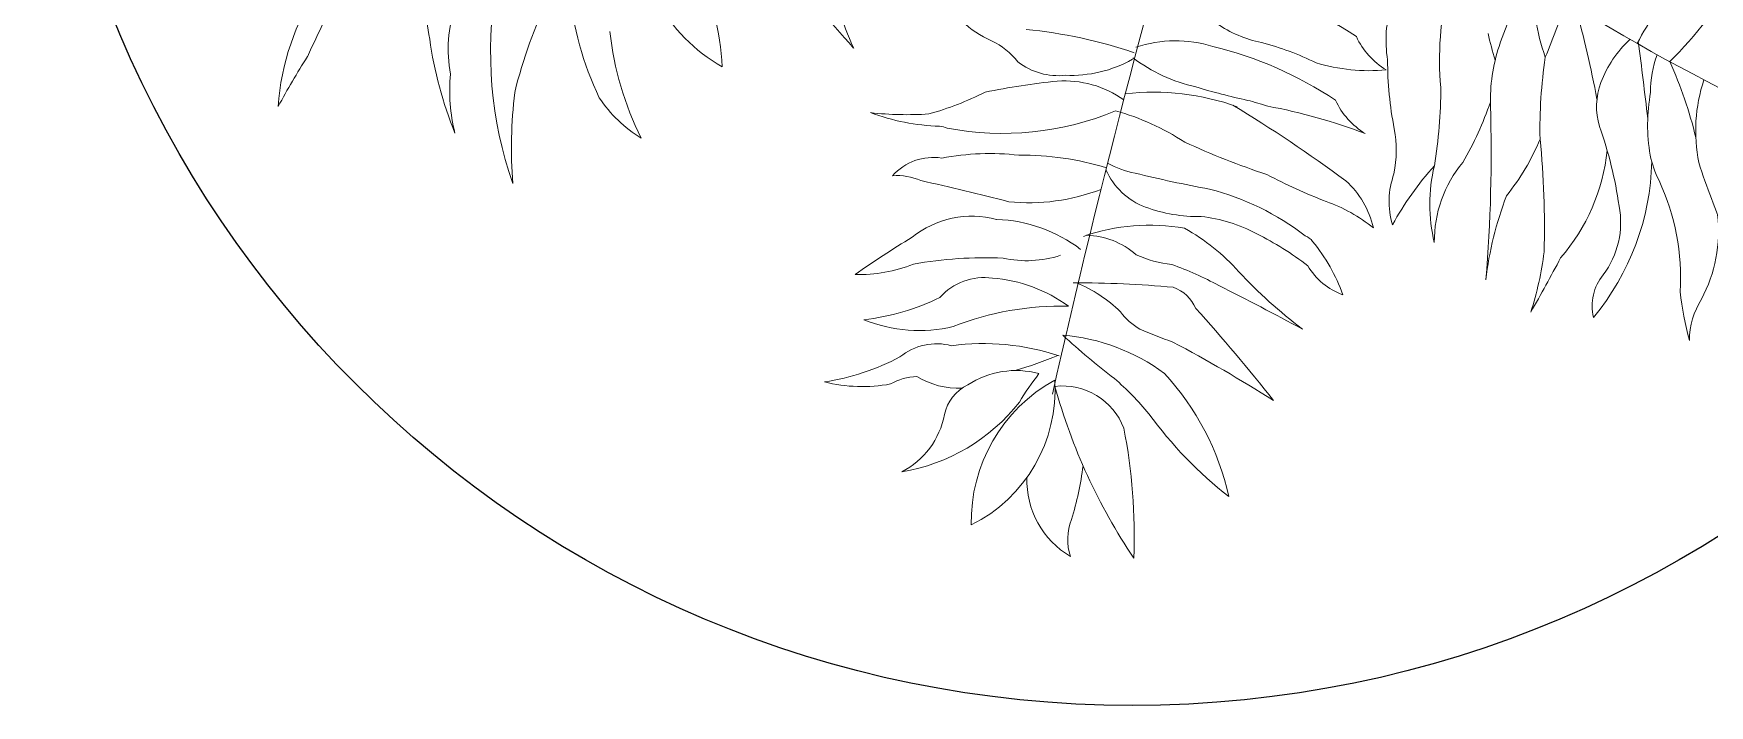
# Model space of a CAD drawing. Header units: inches. Extents: x 482566 to 494966, y -26460 to -22226.
# Drawn here: x 486328.2 to 486351.11, y -26091.18 to -26082 of the extents above; entities that cross this region are included whole.
import ezdxf

# ---------------------------------------------------------------- set-up
doc = ezdxf.new("R2010")
doc.units = ezdxf.units.IN
doc.header["$LTSCALE"] = 15
doc.header["$MEASUREMENT"] = 0
doc.layers.add('furniture', color=4, linetype='Continuous')
doc.layers.add('PLANTS', color=84, linetype='Continuous', lineweight=13)

# ---------------------------------------------------------------- blocks, each defined once
blk = doc.blocks.new('A$C137A2C16')
at = {"layer": 'PLANTS'}
for centre, radius, start, end in [((32.641, 96.981), 13.957, 42.8797, 73.17942), ((6.949, 76.579), 44.986, 44.38313, 48.6321), ((-76.108, -39.315), 187.05, 50.57065, 51.98147), ((36.457, 78.258), 22.746, 84.8617, 99.1059), ((33.089, 90.979), 9.74, 71.14289, 91.36399), ((35.987, 92.811), 7.39, 56.6398, 88.05842), ((38.37, 93.758), 7.155, 55.81265, 89.00848), ((31.728, 75.215), 23.035, 67.32772, 96.16647), ((25.007, 70.708), 27.735, 70.27691, 81.19281), ((19.771, 68.395), 31.95, 52.10966, 62.81782), ((37.079, 73.08), 19.474, 82.9404, 102.21635), ((35.609, 84.95), 7.638, 110.3065, 135.8136), ((34.35, 72.875), 17.904, 82.94511, 103.62862), ((40.081, 78.444), 9.423, 104.59948, 137.78434), ((35.851, 100.254), 15.721, 259.92878, 282.37505), ((21.91, 79.032), 8.917, 152.66538, 177.46758), ((27.402, 82.039), 13.457, 175.36281, 195.07866), ((18.873, 79.27), 10.998, 176.48456, 218.68932), ((12.501, 81.126), 4.755, 194.38912, 246.02165), ((24.046, 75.152), 8.627, 145.06609, 180.12409), ((30.525, 78.555), 13.638, 173.53048, 192.92363), ((27.716, 77.867), 8.352, 165.25434, 188.97639), ((-25.913, 61.193), 49.278, 17.84296, 22.42698), ((153178.293, -287194.482), 325543.588, 118.06114877, 118.06229272), ((9.915, 78.49), 3.226, 348.50147, 16.86304), ((16.515, 74.531), 4.778, 136.04396, 168.86666), ((11.398, 77.057), 3.355, 331.94995, 26.19874), ((12.499, 78.736), 8.74, 193.38149, 260.56173), ((2.094, 67.589), 9.321, 15.72343, 78.2198), ((9.544, 74.55), 2.456, 12.5715, 65.34729), ((39.319, 69.926), 12.872, 146.62299, 164.88496), ((46.621, 70.644), 19.14, 160.58239, 170.73359), ((36.06, 58.878), 18.594, 86.30439, 101.2885), ((-4.253, 77.808), 23.751, 344.43045, 356.99867), ((15.996, 73.886), 5.548, 332.0351, 25.704), ((21.468, 77.053), 3.285, 322.62511, 351.86805), ((22.134, 74.758), 3.169, 338.20084, 35.28189), ((7.135, 73.331), 5.116, 331.82639, 20.04715), ((0.619, 76.761), 13.8, 328.50543, 354.66812), ((-1.219, 72.641), 16.824, 345.29259, 8.52079), ((14.483, 73.526), 3.388, 338.72266, 35.74402), ((-83.722, 126.036), 119.246, 332.17324, 334.69144), ((4.626, 67.998), 5.126, 75.04931, 136.41234), ((9.863, 74.242), 15.228, 340.61333, 357.51289), ((42.29, 65.972), 17.06, 156.08665, 189.51969), ((25.505, 73.729), 1.457, 324.71882, 342.14586), ((45.958, 74.568), 18.247, 182.64277, 193.6146), ((-1.496, 60.232), 16.936, 39.10987, 45.9075), ((40.029, 73.998), 27.957, 183.6478, 189.0363), ((9.494, 74.846), 8.536, 310.64798, 342.62185), ((1.201, 68.405), 3.141, 55.38232, 95.25864), ((12.509, 87.496), 19.056, 240.0159, 249.60627), ((24.414, 68.694), 6.403, 154.67776, 184.86038), ((12.656, 73.506), 8.535, 309.70406, 344.91029), ((35.678, 65.79), 5.781, 102.60475, 143.40614), ((12.077, 36.361), 33.847, 92.30861, 110.90434), ((6.938, 70.61), 3.8, 277.75737, 353.50672), ((-240.473, -447.372), 575.336, 60.390043, 64.157867), ((32.719, 66.617), 11.608, 161.12873, 188.0056), ((-11.671, 71.185), 39.905, 352.61214, 358.68952), ((2.632, 72.514), 11.395, 310.39385, 342.40116), ((37.048, 34.517), 41.816, 124.2828, 129.63035), ((7.592, 72.897), 17.043, 330.14462, 347.42979), ((27.867, 71.674), 3.998, 294.20473, 322.42832), ((8.487, 98.664), 31.836, 254.53828, 268.1338), ((31.892, 65.08), 3.792, 128.98742, 173.47186), ((9.902, 72.101), 7.793, 302.27191, 324.82347), ((-39.416, 80.335), 57.122, 341.49626, 347.3143), ((5.068, 75.914), 27.59, 328.11164, 341.4584), ((-0.035, 81.076), 17.732, 296.7414, 305.95356), ((14.576, 67.477), 4.375, 304.79227, 345.98795), ((7.322, 65.351), 11.548, 336.79149, 6.23002), ((22.051, 66.991), 5.927, 311.43666, 350.90527), ((17.312, 43.112), 24.03, 112.94366, 128.90366), ((15.747, 61.792), 4.083, 114.36398, 135.61271), ((35.106, 63.56), 7.249, 164.38688, 196.26825), ((38.74, 45.751), 32.071, 143.89583, 147.57607), ((23.026, 60.468), 4.071, 100.76101, 146.34302), ((26.737, 60.607), 5.531, 138.24908, 155.85135), ((2.351, 77.344), 15.532, 269.51622, 299.57011), ((22.462, 59.794), 6.766, 142.81222, 161.11473), ((12.509, 70.305), 14.8, 314.03373, 331.09415), ((-53.276, 119.361), 86.026, 314.53331, 319.02136), ((12.873, 63.423), 2.239, 280.28085, 327.09187), ((27.25, 57.774), 9.08, 146.96316, 167.65891), ((100.606, 23.315), 88.275, 153.37884, 156.24445), ((11.753, 64.117), 14.651, 327.45363, 353.17489), ((-38.105, 153.938), 106.002, 295.21643, 298.99216), ((-2.125, 73.945), 21.767, 318.82806, 326.66587), ((34.583, 54.005), 9.82, 130.35774, 154.0115), ((21.521, 60.508), 7.299, 329.68715, 5.25245), ((8.99, 68.891), 12.062, 298.67394, 317.87017), ((-130.837, 180.404), 188.793, 318.56715, 320.22384), ((10.312, 62.479), 8.528, 318.27763, 341.08326), ((59.322, 31.343), 46.22, 142.21058, 148.56761), ((29.14, 33.36), 28.787, 119.92773, 129.81557), ((6.165, 65.96), 15.375, 309.46447, 332.56425), ((62.394, 37.419), 42.174, 150.31007, 154.50846), ((2.457, 68.558), 18.45, 309.57122, 320.42203), ((-35.864, 114.831), 83.785, 310.45741, 315.84232), ((7.963, 66.817), 22.232, 313.20158, 333.28878), ((46.532, 32.589), 35.108, 139.3776, 145.52483), ((11.083, 62.266), 14.839, 328.48362, 333.17571), ((33.45, 51.336), 6.615, 131.4423, 156.03813), ((-6.666, 67.822), 33.186, 326.20201, 336.34788), ((11.278, 64.804), 22.232, 313.20158, 333.28878), ((15.354, 50.667), 3.844, 107.31827, 147.48521), ((10.801, 63.388), 10.735, 277.02132, 296.06444), ((15.078, 54.705), 1.057, 294.57031, 324.3675), ((12.059, 62.143), 17.361, 320.98142, 332.1135), ((9.859, 57.345), 9.144, 307.97997, 327.71972), ((15.486, 55.436), 5.298, 270, 304.70144), ((24.11, 46.238), 4.47, 101.98674, 135.67035), ((34.834, 45.881), 10.708, 150.13974, 172.12075), ((15.703, 44.339), 4.692, 56.89906, 93.59906), ((3.337, 35.504), 18.123, 34.95203, 48.23458), ((27.425, 44.225), 4.47, 101.98674, 135.67035), ((21.201, 54.95), 7.297, 246.27782, 266.88432), ((20.14, 27.313), 20.362, 76.8421, 88.13047), ((12.322, 39.925), 7.137, 37.15771, 77.57319), ((13.892, 37.222), 9.673, 63.61361, 90.20733), ((24.283, 40.028), 7.13, 59.81692, 86.04192), ((28.477, 70.562), 26.733, 247.37147, 257.1274), ((37.868, 127.373), 87.117, 252.0892, 258.73503), ((4.329, 25.624), 20.025, 55.92515, 70.31068), ((31.008, 57.955), 18.899, 226.54402, 238.21288), ((20.127, 27.132), 17.533, 62.9356, 82.15239), ((110.022, -47.948), 119.163, 130.28804, 144.34966), ((18.278, 58.293), 18.6, 238.88327, 249.93969), ((84.37, 123.939), 111.286, 227.13601, 228.98749), ((26.201, 50.605), 13.562, 218.23926, 234.41789), ((18.787, 31.914), 10.231, 58.85471, 78.3707), ((24.753, 89.797), 50.634, 255.29394, 262.68949), ((24.918, 19.35), 21.777, 89.92711, 94.12463), ((20.497, 46.639), 11.328, 216.08334, 250.90872), ((17.3, 29.186), 13.335, 40.85105, 59.44715), ((7.585, 36.061), 2.832, 37.49318, 90.61518), ((19.176, 47.7), 14.582, 217.15447, 255.72055), ((12.552, 12.185), 27.988, 68.39864, 78.12898), ((24.271, 25.197), 13.088, 76.22827, 96.20934), ((110.106, 162.762), 152.074, 234.98886, 236.28998), ((13.68, 41.008), 5.019, 219.95129, 267.94799), ((15.551, 58.698), 22.798, 264.83922, 276.79316), ((18.487, 32.032), 4.034, 56.66634, 93.39997), ((22.468, 98.049), 62.263, 267.55715, 272.60704), ((17.084, 29.975), 6.525, 29.60332, 56.30146), ((5.571, 13.107), 20.686, 83.64345, 91.59716), ((3.882, 29.259), 4.661, 45.08084, 76.19529), ((11.667, 46.697), 13.576, 253.71912, 281.70588), ((15.782, 27.996), 5.576, 88.1828, 104.12378), ((15.363, 23.231), 10.356, 66.45797, 86.70417), ((58, 388.235), 357.246, 263.58201, 264.30207), ((12.686, 38.872), 8.381, 228.87193, 263.42357), ((18.312, 27.114), 5.735, 55.8502, 78.04964), ((14.883, 23.619), 11.914, 29.6974, 50.71925), ((16.189, 54.878), 24.112, 270.3988, 281.46666), ((39.191, 42.233), 21.266, 211.10367, 228.50188), ((18.97, -16.53), 47.63, 94.89595, 100.20712), ((14.605, 21.534), 9.397, 58.5752, 88.17146)]:
    blk.add_arc(centre, radius, start, end, dxfattribs=at)

msp = doc.modelspace()

# ---------------------------------------------------------------- linework, layer by layer
at = {"layer": 'furniture'}
msp.add_circle((486343.222, -26076.166), 15.018, dxfattribs=at)

# ---------------------------------------------------------------- block references
at = {"layer": 'PLANTS', "xscale": 0.2359762172501539, "yscale": 0.2359762172501539, "zscale": 0.2359762172501539, "rotation": 103.0645570240567}
msp.add_blockref('A$C137A2C16', (486358.869, -26085.543, 6.142), dxfattribs=at)

doc.saveas('drawing.dxf')
